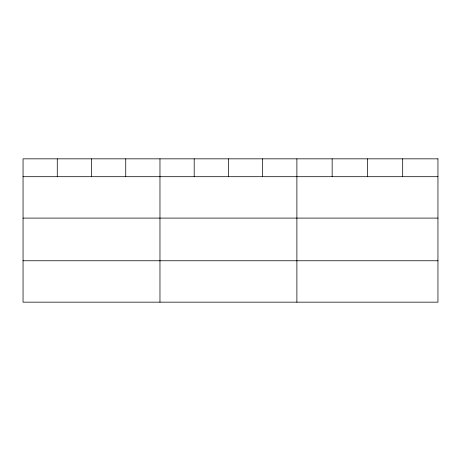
<?xml version="1.0" encoding="UTF-8"?>
<svg xmlns="http://www.w3.org/2000/svg" width="461" height="461" viewBox="0 0 461 461"><rect width="100%" height="100%" fill="white"/><g stroke="black" fill="none" stroke-linecap="round" stroke-linejoin="round"><path stroke-width="0.69" d="M23.05 176.696L437.95 176.696M23.05 218.099L437.95 218.099M23.05 260.759L437.95 260.759M402.683 158.838L402.683 176.696M367.417 158.838L367.417 176.696M332.151 158.838L332.151 176.696M296.884 158.838L296.884 302.162M262.655 158.838L262.655 176.696M228.425 158.838L228.425 176.696M194.196 158.838L194.196 176.696M159.967 158.838L159.967 302.162M125.738 158.838L125.738 176.696M91.509 158.838L91.509 176.696M57.279 158.838L57.279 176.696M437.95 158.838L23.05 158.838L23.05 302.162L437.95 302.162L437.95 158.838"/></g></svg>
